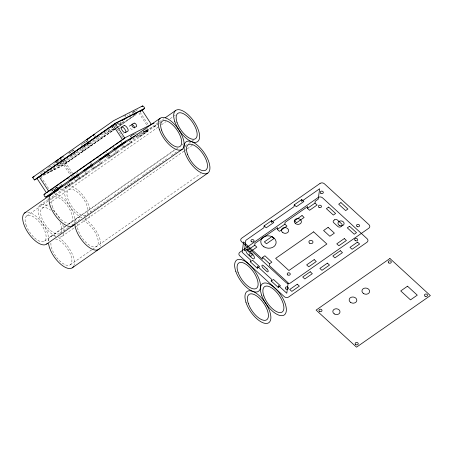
<?xml version="1.0" encoding="UTF-8"?>
<svg xmlns="http://www.w3.org/2000/svg" width="453" height="453" viewBox="0 0 453 453"><rect width="100%" height="100%" fill="white"/><g stroke="black" fill="none" stroke-linecap="round" stroke-linejoin="round"><path stroke-width="0.34" stroke-dasharray="2.27 1.7" d="M66.965 162.117L64.394 163.805L66.97 162.106L65.617 160.045M82.837 146.693L81.483 144.632L81.699 144.388M78.233 179.309L75.662 180.99L78.233 179.292L76.546 176.715M89.196 143.29L83.862 146.914M118.873 124.632L124.037 121.251L119.003 124.609L118.193 123.601M134.19 111.432L134.569 111.104L135.917 113.165M132.474 139.06L138.273 135.498L137.321 133.867M147.525 130.883L144.954 132.565L147.525 130.872L146.512 129.32M154.518 126.67L155.843 125.606L154.49 123.544M134.547 111.138L134.19 111.279M68.794 153.425L74.705 149.632L73.097 150.464M76.353 152.287L75.894 152.684M104.898 154.581L105.339 154.23M69.026 153.227L71.013 151.806M136.449 133.035L135.894 133.448M75.713 152.82L73.471 154.377M71.251 155.396L71.687 155.079M82.576 143.714L87.514 140.685L82.174 144.337M134.003 111.568L131.987 112.786L132.865 112.118M46.5 170.034L48.765 168.454M89.264 143.205L82.31 148.063L84.003 150.639L82.746 151.268L81.059 148.692M115.911 124.581L117.65 123.363M97.497 137.695L59.717 163.856M98.041 137.316L107.293 130.855M107.837 130.475L114.36 125.911M114.903 125.532L116.54 124.394M117.084 124.009L120.345 121.732M132.31 113.369L138.295 109.184M50.453 171.036L48.194 172.61L47.52 171.579M58.058 164.954L58.737 165.991L96.693 139.462L104.637 135.475L102.95 132.899M104.247 132.338L105.26 133.884L109.779 130.724L113.544 128.839L112.191 126.778M105.26 133.884L109.026 131.999L113.544 128.839M58.737 165.991L66.682 162.004L104.637 135.475M115.77 128.193L64.671 163.901L71.948 175.005M116.347 127.786L133.963 115.481M43.177 175.13L63.669 164.852L114.128 129.586L112.44 127.01M114.705 129.184L116.444 127.967M117.027 127.565L135.215 114.847M115.509 128.867L63.482 165.192L41.336 176.5M116.053 128.488L117.684 127.35M118.771 126.591L136.177 114.422M119.241 128.55L120.368 127.757M129.745 125.849L130.872 125.056M55.679 188.272L60.328 185.492M135.623 133.641L129.954 136.88L132.888 134.773M133.08 138.352L133.409 138.12M65.056 185.622L65.736 186.653L72.174 182.978L71.5 181.947M141.126 132.463L141.8 133.493L148.244 129.818L147.231 128.267M40.017 205.283L48.041 199.677M48.613 199.275L158.827 122.253M159.405 121.851L164.026 118.618M65.736 186.653L72.174 182.978M141.8 133.493L148.244 129.818M91.07 166.506L92.757 169.088L101.546 163.193L99.858 160.617M121.874 146.483L122.888 148.035L131.67 142.14L129.983 139.564M77.259 176.404L78.952 178.986L87.735 173.091L86.047 170.515M92.757 169.088L101.546 163.193M107.389 155.351L109.077 157.927L117.865 152.038L116.172 149.462M122.888 148.035L131.67 142.14M137.514 134.298L139.201 136.874L147.989 130.985L146.302 128.403M78.952 178.986L87.735 173.091M109.077 157.927L117.865 152.038M139.201 136.874L147.989 130.985M26.636 215.973L158.737 123.658M159.314 123.25L161.047 122.038M42.112 208.216L48.414 203.81M48.986 203.408L158.035 127.202M161.5 124.779L166.121 121.546M170.164 118.72L173.635 116.296M174.212 115.894L175.368 115.085M50.572 236.528L65.47 226.115M66.042 225.713L174.581 149.864M182.095 144.609L183.25 143.805M44.598 241.087L65.798 226.268M68.092 224.665L176.121 149.167M176.698 148.765L177.853 147.955M60.073 233.323L68.669 227.315M71.534 225.317L80.702 218.907M84.139 216.506L86.432 214.903A15.442 6.959 55.1 0 1 85.9 215.237M87.01 214.501L110.702 197.944M114.167 195.52L139.014 178.154M142.48 175.736L166.749 158.771M171.37 155.543L177.146 151.506M185.237 145.849L188.125 143.833M188.703 143.425L191.591 141.41M192.174 141.008L194.484 139.388M184.722 147.168L185.877 146.364M62.169 236.256L74.201 227.842M74.773 227.446L184.445 150.798M185.022 150.396L186.755 149.184M187.332 148.782L193.108 144.745M70.192 264.88L91.965 249.665M92.542 249.263L200.56 173.776M76.189 181.41L72.797 183.556L59.292 190.328M42.763 171.036L42.406 171.279M107.701 156.336L106.523 157.248L109.881 155.005M64.4 160.209L64.026 160.458M71.302 151.608L72.82 150.639M133.108 111.953L133.76 111.534M108.193 156.008L109.575 155.158M73.165 154.575L72.554 154.966M86.716 144.643L87.016 144.45M72.259 155.153L70.747 156.025M133.057 134.666L133.839 134.207M134.751 137.248L135.062 137.055M88.318 143.663L89.122 143.261M105.339 154.433L105.051 154.592M82.004 144.428L81.483 144.632M123.765 116.274L126.755 114.773L127.429 115.809M114.128 129.586L112.871 130.215L111.523 128.154M89.841 142.797L88.59 143.431L90.277 146.008L91.534 145.379L90.181 143.312M119.501 128.403L120.6 127.854M130.86 125.277L129.813 125.804A2.061 0.929 55.1 0 0 130.102 127.939A2.061 0.929 55.1 0 0 132.066 129.241L133.505 128.516M40.204 173.641L44.66 171.404M56.37 165.532L59.162 164.133M123.476 133.833L123.946 133.595M46.687 172.921L65.928 163.273L73.205 174.377M133.539 134.213L131.749 135.107L132.423 136.138M134.705 133.777L135.022 133.618M139.348 133.828L155.843 125.606M135.928 136.585L136.24 136.432M136.398 136.353L138.335 135.413M57.344 186.993L53.76 188.788L55.107 190.849M52.095 190.067L57.474 187.372M50.912 191.109L55.374 188.873M140.119 112.276L148.544 125.13M138.861 112.905L148.057 126.931M145.385 129.552L146.732 131.613M144.292 128.816L145.985 131.393M143.25 129.983L144.943 132.559M143.386 130.883L144.06 131.914M129.348 113.714L130.362 115.26M138.765 133.669L140.458 136.245M125.17 115.809L125.843 116.84M130.164 136.143L130.838 137.174M119.971 121.744L121.659 124.326L120.402 124.954L119.054 122.888M128.726 140.192L130.419 142.769M114.988 125.657L123.805 139.094M120.787 141.2L121.806 142.746M122.452 144.824L124.139 147.401M109.105 129.694L109.779 130.724M108.012 130.453L109.026 131.999M113.595 146.976L114.275 148.012M114.92 150.09L116.608 152.667M112.678 148.125L113.358 149.156M108.641 154.722L110.334 157.299M95.136 135.572L96.149 137.117M105.725 151.727L106.404 152.757M93.879 136.2L94.558 137.231M87.265 140.317L88.278 141.868M98.533 157.508L99.207 158.539M86.013 140.945L86.687 141.982M98.601 161.245L100.289 163.822M90.662 162.253L91.676 163.799M92.661 166.393L94.014 168.459M90.085 163.912L90.759 164.943M84.79 171.143L86.483 173.72M76.857 172.151L77.531 173.182M78.516 175.775L80.204 178.352M75.94 173.295L76.614 174.326M63.414 156.738L64.094 157.769M65.668 160.458L66.682 162.004M73.59 174.96L75.119 177.299M72.333 175.588L73.097 176.761M62.695 161.223L64.383 163.799M73.964 178.408L75.651 180.985M63.669 164.852L70.945 175.957M71.331 176.54L72.859 178.878M69.66 177.933L70.34 178.963M57.14 161.37L57.814 162.406M68.409 178.561L69.083 179.592M55.883 162.004L56.563 163.035M68.227 181.976L69.915 184.558M67.316 184.043L67.995 185.073M53.958 167.904L54.637 168.935L52.372 170.515L51.699 169.484M60.538 183.306L61.551 184.852M43.533 170.436L44.207 171.466M54.802 187.621L55.476 188.652M52.089 189.716L52.763 190.747M40.798 176.653L49.23 189.507M61.251 159.014A7.718 0.453 -33.2 0 1 58.754 161.262M58.261 161.613A7.718 0.453 -33.2 0 1 55.317 163.601M54.66 164.026A7.718 0.453 -33.2 0 1 48.72 167.434M48.681 167.35A7.718 0.453 -33.2 0 1 48.913 167.089M49.411 166.659A7.718 0.453 -33.2 0 1 49.745 166.393M54.286 163.193A7.718 0.453 -33.2 0 1 56.251 161.919M57.531 161.109A7.718 0.453 -33.2 0 1 60.107 159.586M60.47 159.394A7.718 0.453 -33.2 0 1 61.03 159.111M61.801 162.168A7.718 0.453 -33.2 0 1 61.161 163.329A7.718 0.453 -33.2 0 1 52.248 169.122M51.829 169.36A7.718 0.453 -33.2 0 1 51.472 169.552M50.906 169.835A7.718 0.453 -33.2 0 1 50.408 170.011M50.374 169.926A7.718 0.453 -33.2 0 1 50.453 169.818M59.824 163.318A7.718 0.453 -33.2 0 1 61.382 162.401M54.088 193.754A19.043 8.584 55.1 0 1 68.646 204.671A19.043 8.584 55.1 0 1 74.79 222.446A19.043 8.584 55.1 0 1 81.557 217.706M89.988 215.702A19.043 8.584 55.1 0 1 84.292 218.556M81.942 217.78A19.043 8.584 55.1 0 1 64.875 195.334A19.043 8.584 55.1 0 1 75.555 188.363A19.043 8.584 55.1 0 1 90.419 212.242M27.729 212.18A19.043 8.584 55.1 0 1 42.831 223.873A19.043 8.584 55.1 0 1 48.154 241.885M63.901 233.108A19.043 8.584 55.1 0 1 58.981 237.123M55.583 236.2A19.043 8.584 55.1 0 1 38.516 213.759A19.043 8.584 55.1 0 1 49.19 206.783M53.177 210.022A19.043 8.584 55.1 0 1 60.594 219.847M62.752 224.626A19.043 8.584 55.1 0 1 64.06 230.668M85.306 215.469A15.442 6.959 55.1 0 1 67.797 198.641A15.442 6.959 55.1 0 1 77.695 192.338A15.442 6.959 55.1 0 1 86.902 214.45M60.034 222.587A15.442 6.959 55.1 0 1 55.04 233.414A15.442 6.959 55.1 0 1 40.804 214.654A15.442 6.959 55.1 0 1 50.634 210.203M84.864 219.15A19.043 8.584 55.1 0 1 100.56 246.2M82.735 220.747A15.442 6.959 55.1 0 1 97.893 239.139A15.442 6.959 55.1 0 1 88.318 244.405A15.442 6.959 55.1 0 1 77.395 223.68M48.46 240.894A19.043 8.584 55.1 0 1 56.251 236.477M58.505 237.576A19.043 8.584 55.1 0 1 73.907 265.651M55.538 238.986A15.442 6.959 55.1 0 1 71.212 256.375A15.442 6.959 55.1 0 1 62.995 263.555A15.442 6.959 55.1 0 1 50.906 243.029M52.322 206.387A15.442 6.959 55.1 0 0 70.43 223.001A15.442 6.959 55.1 0 0 63.188 200.939A15.442 6.959 55.1 0 0 52.322 206.387M25.963 224.807A15.442 6.959 55.1 0 0 44.066 241.421A15.442 6.959 55.1 0 0 36.823 219.36A15.442 6.959 55.1 0 0 25.963 224.807"/><path stroke-width="0.68" d="M301.789 199.563L294.257 204.83L296.347 206.749L303.878 201.483L301.789 199.563L301.551 201.398L319.625 188.765L318.255 199.161L315.243 201.268L314.999 203.097L317.094 205.016L309.563 210.283L307.468 208.363L307.712 206.528L285.118 222.321L284.875 224.156L286.964 226.07L279.433 231.336L277.344 229.416L277.587 227.582L254.994 243.374L254.75 245.209L256.84 247.123L249.309 252.389L247.219 250.469L247.463 248.635L244.444 250.741L245.815 240.35L263.889 227.717L264.133 225.883L271.664 220.622L273.754 222.536L266.222 227.802L264.133 225.883M250.311 261.828L250.554 259.994L242.185 252.321L243.555 241.93L262.372 259.19L262.615 257.355L264.875 255.781L271.845 262.174L269.586 263.748L269.342 265.583L288.165 282.848L286.794 293.238L278.431 285.566L278.187 287.4L271.222 281.007L271.46 279.173L257.519 266.387L257.281 268.221L250.311 261.828L252.57 260.249L259.541 266.641L257.281 268.221M271.664 220.622L271.421 222.451L294.02 206.664L294.257 204.83M37.429 178.454L34.337 179.977L32.633 177.361L113.726 120.623L142.565 105.957C147.667 108.59 142.106 109.456 140.526 111.381M34.32 179.966L115.419 123.199L144.575 108.42M52.044 193.963L45.912 197.044C44.309 197.129 42.99 193.941 45.226 193.516L124.994 137.808L153.833 123.142M45.589 197.151L125.674 141.053L135.447 135.787M142.888 105.843L141.948 106.631M112.021 126.177L112.593 125.747M58.443 159.462L55.549 161.489L56.801 160.855M59.603 158.652L63.08 156.223M86.834 139.62L91.466 136.381M59.7 158.833L62.016 157.214M88.086 138.992L89.247 138.182M92.723 135.753L94.462 134.541L93.205 135.17M151.574 124.722L141.993 110.113L115.232 123.533L36.903 178.278L46.478 192.882L53.488 187.984M40.419 176.07L42.112 174.881M43.239 174.094L46.631 171.727M47.758 170.934L51.149 168.567M52.276 167.78L55.668 165.407M56.795 164.62L60.232 162.219M61.387 161.41L64.864 158.98M66.025 158.171L70.657 154.932M71.817 154.122L75.294 151.693M76.449 150.883L97.842 135.934M98.975 135.141L102.361 132.774M103.494 131.987L106.88 129.615M108.012 128.828L114.224 124.484M124.264 119.45L126.523 117.871M129.009 116.959L130.702 115.775M139.734 111.693L141.993 110.113M54.649 187.174L59.281 183.935M60.442 183.125L69.711 176.647M70.872 175.838L76.081 172.197M77.242 171.387L86.512 164.909M87.672 164.099L113.743 145.877M114.898 145.068L124.807 138.142L115.232 123.533M24.541 213.046L160.107 118.301M165.181 117.808L175.583 110.543M46.693 244.014L182.259 149.275M72.242 267.842L207.808 173.103A19.043 8.584 55.1 0 0 197.746 145.498A19.043 8.584 55.1 0 0 185.368 153.731A19.043 8.584 55.1 0 0 207.808 173.103M247.219 250.469L254.75 245.209M277.344 229.416L284.875 224.156M307.468 208.363L314.999 203.097M271.222 281.007L273.482 279.427L280.447 285.82L278.187 287.4M43.301 174.173L43.765 173.861M112.695 125.679L113.052 125.436M112.616 125.923L112.225 126.155M44.643 173.301L45.062 173.069M114.037 124.818L114.399 124.62M113.595 124.802L114.852 124.173M121.755 120.708L123.006 120.079M133.459 114.836L136.596 113.261M87.361 143.012L88.618 142.384M121.228 127.536L121.857 127.225A3.086 1.393 55.1 0 1 124.802 129.173L125.079 129.603A3.086 1.393 55.1 0 1 125.798 132.536M131.642 124.886L131.902 124.751A2.061 0.929 55.1 0 1 133.703 125.815A2.061 0.929 55.1 0 1 134.343 128.006M34.066 176.715L32.65 177.395M41.042 175.753L39.162 176.698L48.737 191.308M131.517 138.205L132.712 137.604M129.258 139.784L131.647 138.584M45.334 193.907L43.918 194.586M55.447 191.364L58.437 189.869M53.188 192.944L56.178 191.449M262.615 257.355L269.586 263.748M112.973 125.113L122.548 139.722M74.128 224.326A19.043 8.584 55.1 0 1 55.26 215.469A19.043 8.584 55.1 0 1 52.293 193.924M47.276 243.459A19.043 8.584 55.1 0 1 28.375 233.148A19.043 8.584 55.1 0 1 25.934 212.349M99.281 248.85A19.043 8.584 55.1 0 1 84.881 243.714A19.043 8.584 55.1 0 1 74.796 223.714M73.477 266.54A19.043 8.584 55.1 0 1 59.807 263.397A19.043 8.584 55.1 0 1 48.533 243.454M53.907 191.879L56.489 190.198L53.924 191.857M123.199 143.454L125.781 141.778L123.199 143.454M60.974 186.517L53.443 191.778L62.225 185.883L60.974 186.517M91.098 165.458L83.567 170.724L92.355 164.83L91.098 165.458M121.223 144.405L113.692 149.671L122.48 143.777L121.223 144.405M77.293 175.356L69.756 180.622L78.545 174.728L77.293 175.356M107.418 154.303L99.887 159.569L108.669 153.675L107.418 154.303M320.033 183.437L241.704 238.176A3.086 2.475 7.5 0 0 241.54 241.676L286.143 282.593A3.086 2.475 7.5 0 0 290.498 282.932L368.821 228.193A3.086 2.475 7.5 0 0 368.991 224.694L324.382 183.776A3.086 2.475 7.5 0 0 320.033 183.437M318.182 197.497L239.858 252.236A3.086 2.475 7.5 0 0 239.688 255.735L284.291 296.653A3.086 2.475 7.5 0 0 288.646 296.992L366.97 242.253A3.086 2.475 7.5 0 0 367.14 238.754L322.536 197.836A3.086 2.475 7.5 0 0 318.182 197.497M271.902 236.596L264.371 241.862L266.466 243.782L273.997 238.516L271.902 236.596M302.032 215.543L294.501 220.809L296.59 222.723L304.122 217.463L302.032 215.543M328.64 207.089L326.381 208.669L333.346 215.062L335.605 213.482L328.64 207.089M340.945 202.616L338.685 204.195L345.656 210.588L347.915 209.009L340.945 202.616M313.629 231.845L275.667 258.374L288.912 270.52L326.868 243.991L313.629 231.845M334.574 219.835L333.821 220.362A2.061 1.648 7.5 0 0 333.708 222.695L337.893 226.528A2.061 1.648 7.5 0 0 340.792 226.755L341.545 226.228A2.061 1.648 7.5 0 0 341.658 223.895L337.474 220.062A2.061 1.648 7.5 0 0 334.574 219.835M328.108 227.361L323.589 230.515L329.863 236.268L334.382 233.114L328.108 227.361M349.546 226.268L347.287 227.848L354.257 234.241L356.517 232.661L349.546 226.268M314.178 259.62L306.647 264.886L308.742 266.8L316.273 261.54L314.178 259.62M344.308 238.567L336.777 243.827L338.867 245.747L346.398 240.486L344.308 238.567M310.237 271.76L302.706 277.026L304.795 278.946L312.327 273.68L310.237 271.76M340.362 250.707L332.83 255.973L334.926 257.887L342.457 252.627L340.362 250.707M297.264 284.207L289.733 289.473L291.828 291.387L299.359 286.126L297.264 284.207M327.394 263.153L319.863 268.419L321.953 270.333L329.484 265.073L327.394 263.153M357.519 242.1L349.988 247.361L352.077 249.28L359.608 244.02L357.519 242.1M389.925 258.504L316.115 310.084L356.539 347.168L430.35 295.583L389.925 258.504M407.513 286.2L400.735 290.934L410.492 299.886L417.27 295.152L407.513 286.2M124.116 125.645L121.608 126.902A3.086 1.393 55.1 0 0 122.044 130.113L122.321 130.543A3.086 1.393 55.1 0 0 125.266 132.491L127.774 131.228A3.086 1.393 55.1 0 0 127.338 128.023L127.061 127.593A3.086 1.393 55.1 0 0 124.116 125.645M134.162 123.176L132.072 124.224A2.061 0.929 55.1 0 0 132.361 126.359A2.061 0.929 55.1 0 0 134.326 127.661L136.415 126.614A2.061 0.929 55.1 0 0 136.127 124.473A2.061 0.929 55.1 0 0 134.162 123.176M252.502 254.076L248.323 250.237A3.086 1.393 55.1 0 0 246.013 250.022A9.966 4.49 55.1 0 0 245.934 250.605A3.086 1.393 55.1 0 0 247.797 254.212L251.981 258.046A3.086 1.393 55.1 0 0 254.314 258.131A9.966 4.49 55.1 0 0 254.365 257.683A3.086 1.393 55.1 0 0 252.502 254.076M266.959 268.878L263.47 265.679A2.061 0.929 55.1 0 0 261.919 265.622A2.061 0.929 55.1 0 0 263.153 268.125L266.636 271.324A2.061 0.929 55.1 0 0 268.193 271.375A2.061 0.929 55.1 0 0 266.959 268.878M159.275 129.201A19.043 8.584 55.1 0 0 181.608 149.688A19.043 8.584 55.1 0 0 172.672 122.48A19.043 8.584 55.1 0 0 159.275 129.201M174.745 121.438A19.043 8.584 55.1 0 0 197.078 141.925A19.043 8.584 55.1 0 0 188.148 114.717A19.043 8.584 55.1 0 0 174.745 121.438M161.528 130.068A15.442 6.959 55.1 0 0 179.637 146.676A15.442 6.959 55.1 0 0 172.395 124.62A15.442 6.959 55.1 0 0 161.528 130.068M176.998 122.304A15.442 6.959 55.1 0 0 195.107 138.918A15.442 6.959 55.1 0 0 187.865 116.857A15.442 6.959 55.1 0 0 176.998 122.304M187.565 154.433A15.442 6.959 55.1 0 0 205.758 170.141A15.442 6.959 55.1 0 0 197.599 147.757A15.442 6.959 55.1 0 0 187.565 154.433M309.727 243.255A2.061 1.648 7.5 0 0 312.983 242.259A2.061 1.648 7.5 0 0 310.118 240.43A2.061 1.648 7.5 0 0 309.727 243.255M319.025 207.366A1.546 1.234 7.5 0 0 321.466 206.619A1.546 1.234 7.5 0 0 319.32 205.243A1.546 1.234 7.5 0 0 319.025 207.366M355.271 240.611A1.546 1.234 7.5 0 0 357.711 239.864A1.546 1.234 7.5 0 0 355.56 238.493A1.546 1.234 7.5 0 0 355.271 240.611M285.979 289.037A1.546 1.234 7.5 0 0 288.419 288.289A1.546 1.234 7.5 0 0 286.273 286.913A1.546 1.234 7.5 0 0 285.979 289.037M249.733 255.792A1.546 1.234 7.5 0 0 252.179 255.039A1.546 1.234 7.5 0 0 250.028 253.669A1.546 1.234 7.5 0 0 249.733 255.792M248.267 303.368A15.442 6.959 55.1 0 0 266.375 319.982A15.442 6.959 55.1 0 0 259.127 297.921A15.442 6.959 55.1 0 0 248.267 303.368M246.013 302.502A19.043 8.584 55.1 0 0 268.346 322.989A19.043 8.584 55.1 0 0 259.41 295.781A19.043 8.584 55.1 0 0 246.013 302.502M263.839 295.917A15.442 6.959 55.1 0 0 281.993 312.14A15.442 6.959 55.1 0 0 274.354 289.937A15.442 6.959 55.1 0 0 263.839 295.917M261.613 295.118A19.043 8.584 55.1 0 0 283.997 315.129A19.043 8.584 55.1 0 0 274.58 287.74A19.043 8.584 55.1 0 0 261.613 295.118M235.82 271.46A19.043 8.584 55.1 0 0 258.21 291.477A19.043 8.584 55.1 0 0 248.788 264.088A19.043 8.584 55.1 0 0 235.82 271.46M238.052 272.259A15.442 6.959 55.1 0 0 256.205 288.487A15.442 6.959 55.1 0 0 248.567 266.279A15.442 6.959 55.1 0 0 238.052 272.259M363.51 293.533A3.862 3.092 7.5 0 0 369.614 291.658A3.862 3.092 7.5 0 0 364.246 288.227A3.862 3.092 7.5 0 0 363.51 293.533M350.707 302.479A3.862 3.092 7.5 0 0 356.811 300.605A3.862 3.092 7.5 0 0 351.443 297.174A3.862 3.092 7.5 0 0 350.707 302.479M334.291 313.901A3.601 2.882 7.5 0 0 339.988 312.151A3.601 2.882 7.5 0 0 334.977 308.946A3.601 2.882 7.5 0 0 334.291 313.901M388.844 262.955A1.546 1.234 7.5 0 0 391.284 262.208A1.546 1.234 7.5 0 0 389.138 260.832A1.546 1.234 7.5 0 0 388.844 262.955M425.09 296.2A1.546 1.234 7.5 0 0 427.53 295.452A1.546 1.234 7.5 0 0 425.378 294.082A1.546 1.234 7.5 0 0 425.09 296.2M355.798 344.625A1.546 1.234 7.5 0 0 358.238 343.878A1.546 1.234 7.5 0 0 356.092 342.502A1.546 1.234 7.5 0 0 355.798 344.625M319.558 311.381A1.546 1.234 7.5 0 0 321.998 310.628A1.546 1.234 7.5 0 0 319.846 309.257A1.546 1.234 7.5 0 0 319.558 311.381M295.696 223.72A3.601 2.882 7.5 0 0 301.392 221.976A3.601 2.882 7.5 0 0 296.381 218.771A3.601 2.882 7.5 0 0 295.696 223.72M282.893 232.666A3.601 2.882 7.5 0 0 288.589 230.922A3.601 2.882 7.5 0 0 283.578 227.717A3.601 2.882 7.5 0 0 282.893 232.666M339.212 225.305A3.086 2.475 7.5 0 0 344.093 223.81A3.086 2.475 7.5 0 0 339.795 221.064A3.086 2.475 7.5 0 0 339.212 225.305M263.895 246.8A7.718 6.183 7.5 0 0 276.098 243.057A7.718 6.183 7.5 0 0 265.356 236.194A7.718 6.183 7.5 0 0 263.895 246.8M320.877 193.306A1.546 1.234 7.5 0 0 323.317 192.559A1.546 1.234 7.5 0 0 321.171 191.183A1.546 1.234 7.5 0 0 320.877 193.306M357.123 226.551A1.546 1.234 7.5 0 0 359.563 225.804A1.546 1.234 7.5 0 0 357.411 224.433A1.546 1.234 7.5 0 0 357.123 226.551M287.831 274.977A1.546 1.234 7.5 0 0 290.271 274.229A1.546 1.234 7.5 0 0 288.125 272.853A1.546 1.234 7.5 0 0 287.831 274.977M251.585 241.732A1.546 1.234 7.5 0 0 254.025 240.979A1.546 1.234 7.5 0 0 251.879 239.609A1.546 1.234 7.5 0 0 251.585 241.732"/></g></svg>
